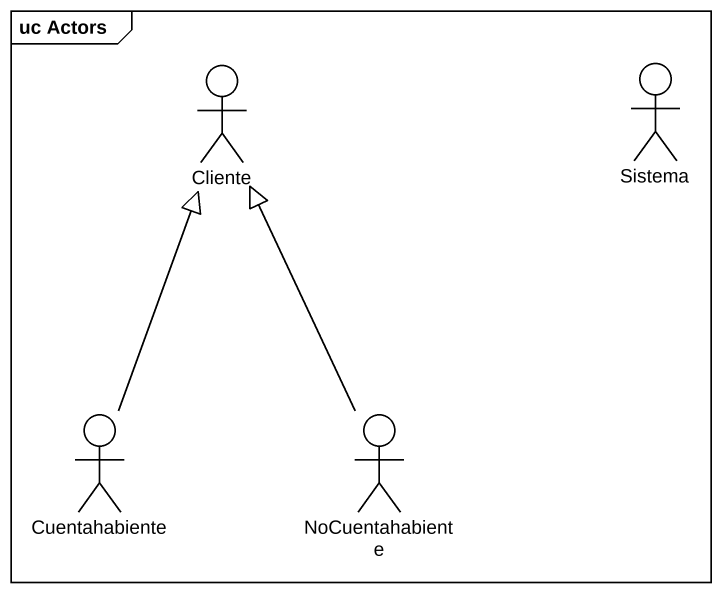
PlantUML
@startuml
mainframe uc Actors
actor Cliente
actor Sistema
actor Cuentahabiente
actor NoCuentahabiente
Cuentahabiente -up-|> Cliente
NoCuentahabiente -up-|> Cliente
@enduml
